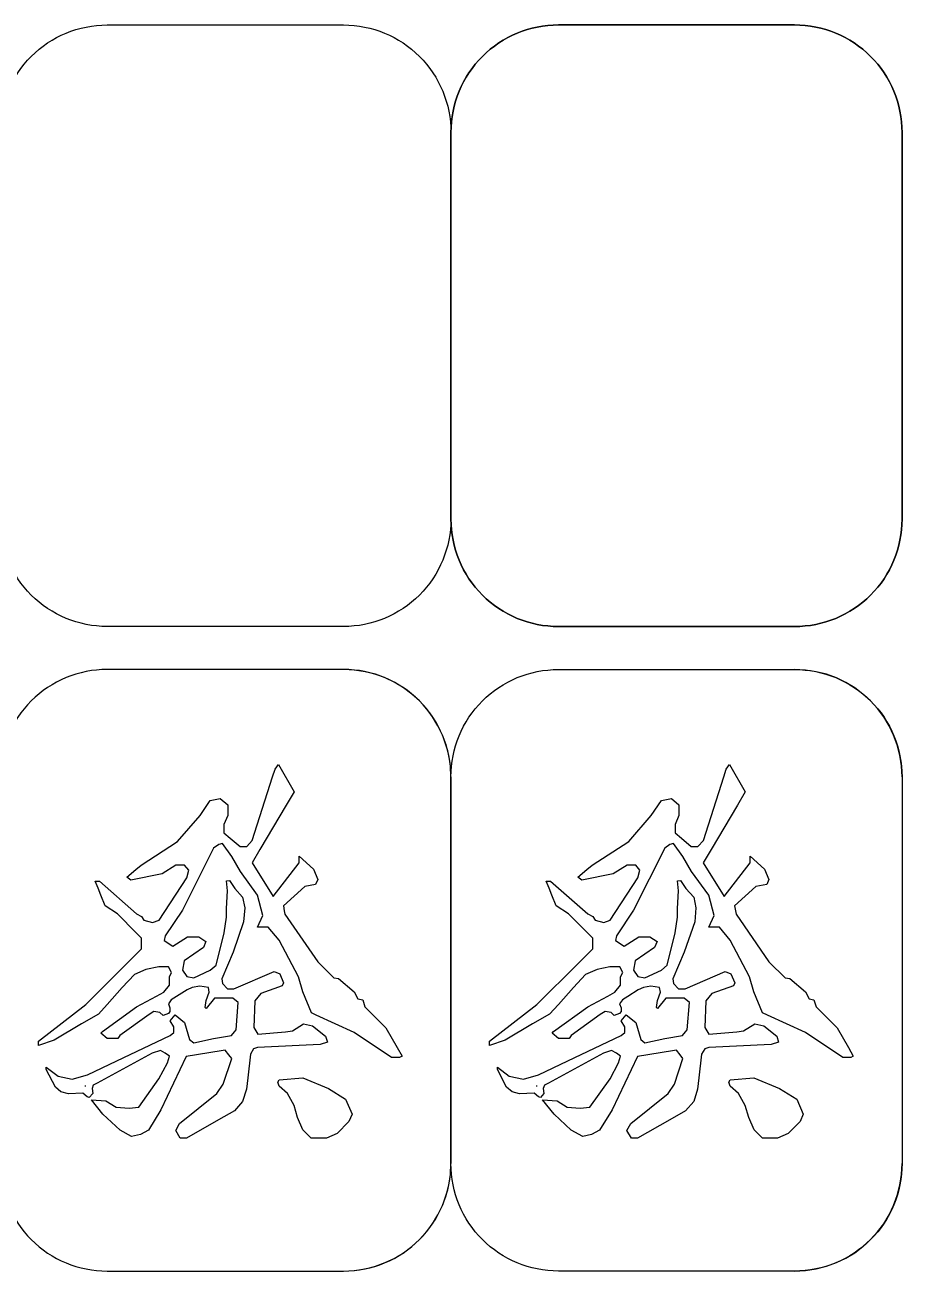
# Model space of a CAD drawing. Header units: millimetres. Extents: x -42 to 21, y 0 to 118.
# Drawn here: x -19.8 to 21, y 60 to 118 of the extents above; entities that cross this region are included whole.
import ezdxf

# ---------------------------------------------------------------- set-up
doc = ezdxf.new("R2010")
doc.units = ezdxf.units.MM
doc.layers.get('0').update_dxf_attribs({"linetype": 'CONTINUOUS'})

msp = doc.modelspace()

# ---------------------------------------------------------------- linework, layer by layer
for p, q in [((0, 95), (0, 113)), ((0, 95), (0, 113)), ((0, 95), (0, 113)), ((0, 95), (0, 113)), ((21, 95), (21, 113)), ((21, 95), (21, 113)), ((21, 95), (21, 113)), ((21, 95), (21, 113)), ((0, 83), (0, 65)), ((0, 83), (0, 65)), ((0, 83), (0, 65)), ((0, 83), (0, 65)), ((0, 83), (0, 65)), ((0, 83), (0, 65)), ((0, 83), (0, 65)), ((0, 83), (0, 65)), ((0, 83), (0, 65)), ((0, 83), (0, 65)), ((0, 83), (0, 65)), ((0, 83), (0, 65)), ((0, 83), (0, 65)), ((0, 83), (0, 65)), ((0, 83), (0, 65)), ((0, 83), (0, 65)), ((21, 83), (21, 65)), ((21, 83), (21, 65)), ((21, 83), (21, 65)), ((21, 83), (21, 65)), ((21, 83), (21, 65)), ((21, 83), (21, 65)), ((21, 83), (21, 65)), ((21, 83), (21, 65)), ((21, 83), (21, 65)), ((21, 83), (21, 65)), ((21, 83), (21, 65)), ((21, 83), (21, 65)), ((-17.007, 68.596), (-17.007, 68.642)), ((-17.007, 68.596), (-17.007, 68.642)), ((-17.007, 68.596), (-17.007, 68.642)), ((-17.007, 68.596), (-17.007, 68.642)), ((3.993, 68.596), (3.993, 68.642)), ((3.993, 68.596), (3.993, 68.642)), ((3.993, 68.596), (3.993, 68.642)), ((3.993, 68.596), (3.993, 68.642))]:
    msp.add_line(p, q)
for points in [[(-16, 118), (-5, 118, -0.414214), (0, 113), (0, 95, -0.414214), (-5, 90), (-16, 90, -0.414214), (-21, 95), (-21, 113, -0.414214)], [(-16, 118), (-5, 118, -0.414214), (0, 113), (0, 95, -0.414214), (-5, 90), (-16, 90, -0.414214), (-21, 95), (-21, 113, -0.414214)], [(-16, 118), (-5, 118, -0.414214), (0, 113), (0, 95, -0.414214), (-5, 90), (-16, 90, -0.414214), (-21, 95), (-21, 113, -0.414214)], [(-16, 118), (-5, 118, -0.414214), (0, 113), (0, 95, -0.414214), (-5, 90), (-16, 90, -0.414214), (-21, 95), (-21, 113, -0.414214)], [(21, 113), (21, 95, -0.414214), (16, 90), (5, 90, -0.414214), (0, 95), (0, 113, -0.414214), (5, 118), (16, 118, -0.414214)], [(21, 113), (21, 95, -0.414214), (16, 90), (5, 90, -0.414214), (0, 95), (0, 113, -0.414214), (5, 118), (16, 118, -0.414214)], [(16, 90), (5, 90, -0.414214), (0, 95), (0, 113, -0.414214), (5, 118), (16, 118, -0.414214), (21, 113), (21, 95, -0.414214)], [(21, 113, 0.414214), (16, 118), (5, 118, 0.414214), (0, 113), (0, 95, 0.414214), (5, 90), (16, 90, 0.414214), (21, 95)], [(-5, 60, 0.414214), (0, 65), (0, 83, 0.414214), (-5, 88), (-16, 88, 0.414214), (-21, 83), (-21, 65, 0.414214), (-16, 60)], [(-5, 60, 0.414214), (0, 65), (0, 83, 0.414214), (-5, 88), (-16, 88, 0.414214), (-21, 83), (-21, 65, 0.414214), (-16, 60)], [(-5, 60, 0.414214), (0, 65), (0, 83, 0.414214), (-5, 88), (-16, 88, 0.414214), (-21, 83), (-21, 65, 0.414214), (-16, 60)], [(-5, 60, 0.414214), (0, 65), (0, 83, 0.414214), (-5, 88), (-16, 88, 0.414214), (-21, 83), (-21, 65, 0.414214), (-16, 60)], [(16, 60), (5, 60, -0.414214), (0, 65), (0, 83, -0.414214), (5, 88), (16, 88, -0.414214), (21, 83), (21, 65, -0.414214)], [(16, 60), (5, 60, -0.414214), (0, 65), (0, 83, -0.414214), (5, 88), (16, 88, -0.414214), (21, 83), (21, 65, -0.414214)], [(16, 60), (5, 60, -0.414214), (0, 65), (0, 83, -0.414214), (5, 88), (16, 88, -0.414214), (21, 83), (21, 65, -0.414214)], [(16, 60), (5, 60, -0.414214), (0, 65), (0, 83, -0.414214), (5, 88), (16, 88, -0.414214), (21, 83), (21, 65, -0.414214)]]:
    msp.add_lwpolyline(points, format="xyb", close=True)
for points in [[(-10.273, 80.149), (-9.816, 79.755), (-9.5, 79.755), (-9.249, 80.046), (-8.3, 83), (-8.182, 83.366), (-8.034, 83.575), (-7.301, 82.301), (-7.667, 81.684), (-8.893, 79.619), (-9.258, 79.005), (-8.28, 77.437), (-7.069, 79.005), (-7.069, 79.312), (-6.4, 78.7), (-6.196, 78.221), (-6.298, 77.995), (-6.8, 77.9), (-7.8, 77), (-7.755, 76.764), (-7.727, 76.613), (-6.2, 74.4), (-5.431, 73.631), (-5.438, 73.645), (-5.231, 73.61), (-4.5, 73), (-4.33, 72.664), (-4.108, 72.626), (-4, 72.3), (-3.6, 71.9), (-3.024, 71.324), (-2.5, 70.4), (-2.276, 70.005), (-2.388, 69.941), (-2.762, 69.941), (-4.5, 71.1), (-6.271, 71.918), (-6.271, 71.914), (-6.492, 72.02), (-6.9, 73), (-7.1, 73.7), (-8, 75.4), (-8.5, 76), (-9, 76), (-8.75, 76.542), (-9, 77.5), (-9.8, 78.6), (-10.2, 79.3), (-10.638, 79.903), (-10.805, 79.859), (-11.051, 79.68), (-12.5, 76.8), (-13.3, 75.6), (-13.342, 75.383), (-12.942, 75.117), (-12.255, 75.557), (-11.737, 75.557), (-11.407, 75.337), (-11.525, 75.066), (-12.418, 74.444), (-12.5, 74), (-12.294, 73.704), (-11.971, 73.655), (-11.2, 74), (-10.929, 74.235), (-10.557, 75.74), (-10.454, 76.47), (-10.454, 76.871), (-10.4, 77.7), (-10.454, 78.158), (-10.307, 78.175), (-10.059, 77.809), (-9.7, 77.4), (-9.6, 76.9), (-9.65, 76.262), (-10.139, 74.837), (-10.665, 73.595), (-10.639, 73.379), (-10.402, 73.141), (-10.1, 73.141), (-8.229, 73.941), (-7.966, 73.833), (-7.79, 73.42), (-7.848, 73.276), (-8.855, 72.927), (-9.129, 72.578), (-9.181, 71.342), (-8.992, 71.031), (-7.696, 71.135), (-7.378, 71.187), (-6.86, 71.5), (-6.437, 71.419), (-5.832, 70.934), (-5.745, 70.657), (-6.092, 70.549), (-9, 70.4), (-9.185, 70.342), (-9.336, 70.09), (-9.461, 69), (-9.522, 68.47), (-9.7, 67.9), (-10.077, 67.461), (-10.817, 67.038), (-12.31, 66.187), (-12.6, 66.187), (-12.805, 66.547), (-12.633, 66.866), (-10.89, 68.27), (-10.6, 68.7), (-10.2, 69.9), (-10.336, 70.069), (-10.505, 70.278), (-10.691, 70.246), (-12.319, 69.984), (-13.5, 67.5), (-14.079, 66.557), (-14.451, 66.354), (-14.868, 66.257), (-15.404, 66.557), (-16.2, 67.3), (-16.73, 67.967), (-16.06, 67.918), (-15.584, 67.634), (-14.984, 67.589), (-14.53, 67.634), (-13.595, 68.947), (-13.2, 69.7), (-13.1, 70), (-13.298, 70.141), (-13.526, 70.261), (-13.901, 70.141), (-16.465, 68.745), (-16.646, 68.646), (-16.7, 68.5), (-16.673, 68.27), (-16.833, 68.084), (-16.925, 68.108), (-17.132, 68.285), (-17.802, 68.244), (-18.157, 68.335), (-18.412, 68.554), (-18.834, 69.379), (-18.84, 69.487), (-18.284, 69.072), (-17.628, 68.927), (-16.921, 69.135), (-15.553, 69.786), (-13.07, 70.966), (-12.9, 71.1), (-12.9, 71.369), (-13.07, 71.647), (-12.84, 71.93), (-12.398, 71.571), (-12.162, 70.78), (-11.969, 70.623), (-11.048, 70.829), (-10.217, 70.962), (-10.074, 71.137), (-9.997, 71.232), (-9.9, 72.5), (-10.145, 72.7), (-11, 72.7), (-11.386, 72.225), (-11.437, 72.266), (-11.386, 72.586), (-11.247, 72.979), (-11.29, 73.191), (-11.691, 73.255), (-12.042, 73.191), (-12.28, 73.085), (-12.77, 72.783), (-13.015, 72.632), (-13.146, 72.44), (-13.08, 72.255), (-13.08, 72.087), (-13.153, 71.981), (-13.4, 71.9), (-13.543, 72.034), (-13.827, 72.079), (-14.052, 71.94), (-15.409, 70.967), (-15.504, 70.828), (-16, 70.828), (-16.294, 71.068), (-16.225, 71.152), (-14.629, 72.296), (-13.7, 72.8), (-13.365, 72.982), (-13.1, 73.3), (-13.1, 73.7), (-13, 73.9), (-13.145, 74.167), (-13.6, 74.167), (-14.197, 74.033), (-14.737, 73.8), (-15.3, 73.2), (-16, 72.4), (-16.41, 71.963), (-17.2, 71.5), (-18.472, 70.755), (-19.2, 70.5), (-19.2, 70.7), (-17, 72.4), (-15.1, 74.3), (-14.4, 75), (-14.4, 75.3), (-14.4, 75.5), (-14.648, 75.748), (-15.526, 76.626), (-16.1, 77), (-16.3, 77.5), (-16.427, 77.817), (-16.561, 78.153), (-16.363, 78.153), (-14.63, 76.626), (-14.4, 76.5), (-14.29, 76.328), (-13.886, 76.217), (-13.588, 76.328), (-12.3, 78.3), (-12.201, 78.663), (-12.4, 78.9), (-12.8, 78.9), (-13.449, 78.482), (-14.9, 78.2), (-15.088, 78.341), (-14.672, 78.691), (-14.424, 78.9), (-12.726, 79.994), (-11.679, 81.211), (-11.2, 81.9), (-10.738, 82.002), (-10.392, 81.704), (-10.392, 81.211), (-10.565, 80.792), (-10.565, 80.4)], [(-10.638, 79.903), (-10.805, 79.859), (-11.051, 79.68), (-12.5, 76.8), (-13.3, 75.6), (-13.342, 75.383), (-12.942, 75.117), (-12.255, 75.557), (-11.737, 75.557), (-11.407, 75.337), (-11.525, 75.066), (-12.418, 74.444), (-12.5, 74), (-12.294, 73.704), (-11.971, 73.655), (-11.2, 74), (-10.929, 74.235), (-10.557, 75.74), (-10.454, 76.47), (-10.454, 76.871), (-10.4, 77.7), (-10.454, 78.158), (-10.307, 78.175), (-10.059, 77.809), (-9.7, 77.4), (-9.6, 76.9), (-9.65, 76.262), (-10.139, 74.837), (-10.665, 73.595), (-10.639, 73.379), (-10.402, 73.141), (-10.1, 73.141), (-8.229, 73.941), (-7.966, 73.833), (-7.79, 73.42), (-7.848, 73.276), (-8.855, 72.927), (-9.129, 72.578), (-9.181, 71.342), (-8.992, 71.031), (-7.696, 71.135), (-7.378, 71.187), (-6.86, 71.5), (-6.437, 71.419), (-5.832, 70.934), (-5.745, 70.657), (-6.092, 70.549), (-9, 70.4), (-9.185, 70.342), (-9.336, 70.09), (-9.461, 69), (-9.522, 68.47), (-9.7, 67.9), (-10.077, 67.461), (-10.817, 67.038), (-12.31, 66.187), (-12.6, 66.187), (-12.805, 66.547), (-12.633, 66.866), (-10.89, 68.27), (-10.6, 68.7), (-10.2, 69.9), (-10.336, 70.069), (-10.505, 70.278), (-10.691, 70.246), (-12.319, 69.984), (-13.5, 67.5), (-14.079, 66.557), (-14.451, 66.354), (-14.868, 66.257), (-15.404, 66.557), (-16.2, 67.3), (-16.73, 67.967), (-16.06, 67.918), (-15.584, 67.634), (-14.984, 67.589), (-14.53, 67.634), (-13.595, 68.947), (-13.2, 69.7), (-13.1, 70), (-13.298, 70.141), (-13.526, 70.261), (-13.901, 70.141), (-16.465, 68.745), (-16.646, 68.646), (-16.7, 68.5), (-16.673, 68.27), (-16.833, 68.084), (-16.925, 68.108), (-17.132, 68.285), (-17.802, 68.244), (-18.157, 68.335), (-18.412, 68.554), (-18.834, 69.379), (-18.84, 69.487), (-18.284, 69.072), (-17.628, 68.927), (-16.921, 69.135), (-15.553, 69.786), (-13.07, 70.966), (-12.9, 71.1), (-12.9, 71.369), (-13.07, 71.647), (-12.84, 71.93), (-12.398, 71.571), (-12.162, 70.78), (-11.969, 70.623), (-11.048, 70.829), (-10.217, 70.962), (-10.074, 71.137), (-9.997, 71.232), (-9.9, 72.5), (-10.145, 72.7), (-11, 72.7), (-11.386, 72.225), (-11.437, 72.266), (-11.386, 72.586), (-11.247, 72.979), (-11.29, 73.191), (-11.691, 73.255), (-12.042, 73.191), (-12.28, 73.085), (-12.77, 72.783), (-13.015, 72.632), (-13.146, 72.44), (-13.08, 72.255), (-13.08, 72.087), (-13.153, 71.981), (-13.4, 71.9), (-13.543, 72.034), (-13.827, 72.079), (-14.052, 71.94), (-15.409, 70.967), (-15.504, 70.828), (-16, 70.828), (-16.294, 71.068), (-16.225, 71.152), (-14.629, 72.296), (-13.7, 72.8), (-13.365, 72.982), (-13.1, 73.3), (-13.1, 73.7), (-13, 73.9), (-13.145, 74.167), (-13.6, 74.167), (-14.197, 74.033), (-14.737, 73.8), (-15.3, 73.2), (-16, 72.4), (-16.41, 71.963), (-17.2, 71.5), (-18.472, 70.755), (-19.2, 70.5), (-19.2, 70.7), (-17, 72.4), (-15.1, 74.3), (-14.4, 75), (-14.4, 75.3), (-14.4, 75.5), (-14.648, 75.748), (-15.526, 76.626), (-16.1, 77), (-16.3, 77.5), (-16.427, 77.817), (-16.561, 78.153), (-16.363, 78.153), (-14.63, 76.626), (-14.4, 76.5), (-14.29, 76.328), (-13.886, 76.217), (-13.588, 76.328), (-12.3, 78.3), (-12.201, 78.663), (-12.4, 78.9), (-12.8, 78.9), (-13.449, 78.482), (-14.9, 78.2), (-15.088, 78.341), (-14.672, 78.691), (-14.424, 78.9), (-12.726, 79.994), (-11.679, 81.211), (-11.2, 81.9), (-10.738, 82.002), (-10.392, 81.704), (-10.392, 81.211), (-10.565, 80.792), (-10.565, 80.4), (-10.273, 80.149), (-9.816, 79.755), (-9.5, 79.755), (-9.249, 80.046), (-8.3, 83), (-8.182, 83.366), (-8.034, 83.575), (-7.301, 82.301), (-7.667, 81.684), (-8.893, 79.619), (-9.258, 79.005), (-8.28, 77.437), (-7.069, 79.005), (-7.069, 79.312), (-6.4, 78.7), (-6.196, 78.221), (-6.298, 77.995), (-6.8, 77.9), (-7.8, 77), (-7.755, 76.764), (-7.727, 76.613), (-6.2, 74.4), (-5.431, 73.631), (-5.438, 73.645), (-5.231, 73.61), (-4.5, 73), (-4.33, 72.664), (-4.108, 72.626), (-4, 72.3), (-3.6, 71.9), (-3.024, 71.324), (-2.5, 70.4), (-2.276, 70.005), (-2.388, 69.941), (-2.762, 69.941), (-4.5, 71.1), (-6.271, 71.918), (-6.271, 71.914), (-6.492, 72.02), (-6.9, 73), (-7.1, 73.7), (-8, 75.4), (-8.5, 76), (-9, 76), (-8.75, 76.542), (-9, 77.5), (-9.8, 78.6), (-10.2, 79.3)], [(-10.638, 79.903), (-10.805, 79.859), (-11.051, 79.68), (-12.5, 76.8), (-13.3, 75.6), (-13.342, 75.383), (-12.942, 75.117), (-12.255, 75.557), (-11.737, 75.557), (-11.407, 75.337), (-11.525, 75.066), (-12.418, 74.444), (-12.5, 74), (-12.294, 73.704), (-11.971, 73.655), (-11.2, 74), (-10.929, 74.235), (-10.557, 75.74), (-10.454, 76.47), (-10.454, 76.871), (-10.4, 77.7), (-10.454, 78.158), (-10.307, 78.175), (-10.059, 77.809), (-9.7, 77.4), (-9.6, 76.9), (-9.65, 76.262), (-10.139, 74.837), (-10.665, 73.595), (-10.639, 73.379), (-10.402, 73.141), (-10.1, 73.141), (-8.229, 73.941), (-7.966, 73.833), (-7.79, 73.42), (-7.848, 73.276), (-8.855, 72.927), (-9.129, 72.578), (-9.181, 71.342), (-8.992, 71.031), (-7.696, 71.135), (-7.378, 71.187), (-6.86, 71.5), (-6.437, 71.419), (-5.832, 70.934), (-5.745, 70.657), (-6.092, 70.549), (-9, 70.4), (-9.185, 70.342), (-9.336, 70.09), (-9.461, 69), (-9.522, 68.47), (-9.7, 67.9), (-10.077, 67.461), (-10.817, 67.038), (-12.31, 66.187), (-12.6, 66.187), (-12.805, 66.547), (-12.633, 66.866), (-10.89, 68.27), (-10.6, 68.7), (-10.2, 69.9), (-10.336, 70.069), (-10.505, 70.278), (-10.691, 70.246), (-12.319, 69.984), (-13.5, 67.5), (-14.079, 66.557), (-14.451, 66.354), (-14.868, 66.257), (-15.404, 66.557), (-16.2, 67.3), (-16.73, 67.967), (-16.06, 67.918), (-15.584, 67.634), (-14.984, 67.589), (-14.53, 67.634), (-13.595, 68.947), (-13.2, 69.7), (-13.1, 70), (-13.298, 70.141), (-13.526, 70.261), (-13.901, 70.141), (-16.465, 68.745), (-16.646, 68.646), (-16.7, 68.5), (-16.673, 68.27), (-16.833, 68.084), (-16.925, 68.108), (-17.132, 68.285), (-17.802, 68.244), (-18.157, 68.335), (-18.412, 68.554), (-18.834, 69.379), (-18.84, 69.487), (-18.284, 69.072), (-17.628, 68.927), (-16.921, 69.135), (-15.553, 69.786), (-13.07, 70.966), (-12.9, 71.1), (-12.9, 71.369), (-13.07, 71.647), (-12.84, 71.93), (-12.398, 71.571), (-12.162, 70.78), (-11.969, 70.623), (-11.048, 70.829), (-10.217, 70.962), (-10.074, 71.137), (-9.997, 71.232), (-9.9, 72.5), (-10.145, 72.7), (-11, 72.7), (-11.386, 72.225), (-11.437, 72.266), (-11.386, 72.586), (-11.247, 72.979), (-11.29, 73.191), (-11.691, 73.255), (-12.042, 73.191), (-12.28, 73.085), (-12.77, 72.783), (-13.015, 72.632), (-13.146, 72.44), (-13.08, 72.255), (-13.08, 72.087), (-13.153, 71.981), (-13.4, 71.9), (-13.543, 72.034), (-13.827, 72.079), (-14.052, 71.94), (-15.409, 70.967), (-15.504, 70.828), (-16, 70.828), (-16.294, 71.068), (-16.225, 71.152), (-14.629, 72.296), (-13.7, 72.8), (-13.365, 72.982), (-13.1, 73.3), (-13.1, 73.7), (-13, 73.9), (-13.145, 74.167), (-13.6, 74.167), (-14.197, 74.033), (-14.737, 73.8), (-15.3, 73.2), (-16, 72.4), (-16.41, 71.963), (-17.2, 71.5), (-18.472, 70.755), (-19.2, 70.5), (-19.2, 70.7), (-17, 72.4), (-15.1, 74.3), (-14.4, 75), (-14.4, 75.3), (-14.4, 75.5), (-14.648, 75.748), (-15.526, 76.626), (-16.1, 77), (-16.3, 77.5), (-16.427, 77.817), (-16.561, 78.153), (-16.363, 78.153), (-14.63, 76.626), (-14.4, 76.5), (-14.29, 76.328), (-13.886, 76.217), (-13.588, 76.328), (-12.3, 78.3), (-12.201, 78.663), (-12.4, 78.9), (-12.8, 78.9), (-13.449, 78.482), (-14.9, 78.2), (-15.088, 78.341), (-14.672, 78.691), (-14.424, 78.9), (-12.726, 79.994), (-11.679, 81.211), (-11.2, 81.9), (-10.738, 82.002), (-10.392, 81.704), (-10.392, 81.211), (-10.565, 80.792), (-10.565, 80.4), (-10.273, 80.149), (-9.816, 79.755), (-9.5, 79.755), (-9.249, 80.046), (-8.3, 83), (-8.182, 83.366), (-8.034, 83.575), (-7.301, 82.301), (-7.667, 81.684), (-8.893, 79.619), (-9.258, 79.005), (-8.28, 77.437), (-7.069, 79.005), (-7.069, 79.312), (-6.4, 78.7), (-6.196, 78.221), (-6.298, 77.995), (-6.8, 77.9), (-7.8, 77), (-7.755, 76.764), (-7.727, 76.613), (-6.2, 74.4), (-5.431, 73.631), (-5.438, 73.645), (-5.231, 73.61), (-4.5, 73), (-4.33, 72.664), (-4.108, 72.626), (-4, 72.3), (-3.6, 71.9), (-3.024, 71.324), (-2.5, 70.4), (-2.276, 70.005), (-2.388, 69.941), (-2.762, 69.941), (-4.5, 71.1), (-6.271, 71.918), (-6.271, 71.914), (-6.492, 72.02), (-6.9, 73), (-7.1, 73.7), (-8, 75.4), (-8.5, 76), (-9, 76), (-8.75, 76.542), (-9, 77.5), (-9.8, 78.6), (-10.2, 79.3)], [(-10.2, 79.3), (-10.638, 79.903), (-10.805, 79.859), (-11.051, 79.68), (-12.5, 76.8), (-13.3, 75.6), (-13.342, 75.383), (-12.942, 75.117), (-12.255, 75.557), (-11.737, 75.557), (-11.407, 75.337), (-11.525, 75.066), (-12.418, 74.444), (-12.5, 74), (-12.294, 73.704), (-11.971, 73.655), (-11.2, 74), (-10.929, 74.235), (-10.557, 75.74), (-10.454, 76.47), (-10.454, 76.871), (-10.4, 77.7), (-10.454, 78.158), (-10.307, 78.175), (-10.059, 77.809), (-9.7, 77.4), (-9.6, 76.9), (-9.65, 76.262), (-10.139, 74.837), (-10.665, 73.595), (-10.639, 73.379), (-10.402, 73.141), (-10.1, 73.141), (-8.229, 73.941), (-7.966, 73.833), (-7.79, 73.42), (-7.848, 73.276), (-8.855, 72.927), (-9.129, 72.578), (-9.181, 71.342), (-8.992, 71.031), (-7.696, 71.135), (-7.378, 71.187), (-6.86, 71.5), (-6.437, 71.419), (-5.832, 70.934), (-5.745, 70.657), (-6.092, 70.549), (-9, 70.4), (-9.185, 70.342), (-9.336, 70.09), (-9.461, 69), (-9.522, 68.47), (-9.7, 67.9), (-10.077, 67.461), (-10.817, 67.038), (-12.31, 66.187), (-12.6, 66.187), (-12.805, 66.547), (-12.633, 66.866), (-10.89, 68.27), (-10.6, 68.7), (-10.2, 69.9), (-10.336, 70.069), (-10.505, 70.278), (-10.691, 70.246), (-12.319, 69.984), (-13.5, 67.5), (-14.079, 66.557), (-14.451, 66.354), (-14.868, 66.257), (-15.404, 66.557), (-16.2, 67.3), (-16.73, 67.967), (-16.06, 67.918), (-15.584, 67.634), (-14.984, 67.589), (-14.53, 67.634), (-13.595, 68.947), (-13.2, 69.7), (-13.1, 70), (-13.298, 70.141), (-13.526, 70.261), (-13.901, 70.141), (-16.465, 68.745), (-16.646, 68.646), (-16.7, 68.5), (-16.673, 68.27), (-16.833, 68.084), (-16.925, 68.108), (-17.132, 68.285), (-17.802, 68.244), (-18.157, 68.335), (-18.412, 68.554), (-18.834, 69.379), (-18.84, 69.487), (-18.284, 69.072), (-17.628, 68.927), (-16.921, 69.135), (-15.553, 69.786), (-13.07, 70.966), (-12.9, 71.1), (-12.9, 71.369), (-13.07, 71.647), (-12.84, 71.93), (-12.398, 71.571), (-12.162, 70.78), (-11.969, 70.623), (-11.048, 70.829), (-10.217, 70.962), (-10.074, 71.137), (-9.997, 71.232), (-9.9, 72.5), (-10.145, 72.7), (-11, 72.7), (-11.386, 72.225), (-11.437, 72.266), (-11.386, 72.586), (-11.247, 72.979), (-11.29, 73.191), (-11.691, 73.255), (-12.042, 73.191), (-12.28, 73.085), (-12.77, 72.783), (-13.015, 72.632), (-13.146, 72.44), (-13.08, 72.255), (-13.08, 72.087), (-13.153, 71.981), (-13.4, 71.9), (-13.543, 72.034), (-13.827, 72.079), (-14.052, 71.94), (-15.409, 70.967), (-15.504, 70.828), (-16, 70.828), (-16.294, 71.068), (-16.225, 71.152), (-14.629, 72.296), (-13.7, 72.8), (-13.365, 72.982), (-13.1, 73.3), (-13.1, 73.7), (-13, 73.9), (-13.145, 74.167), (-13.6, 74.167), (-14.197, 74.033), (-14.737, 73.8), (-15.3, 73.2), (-16, 72.4), (-16.41, 71.963), (-17.2, 71.5), (-18.472, 70.755), (-19.2, 70.5), (-19.2, 70.7), (-17, 72.4), (-15.1, 74.3), (-14.4, 75), (-14.4, 75.3), (-14.4, 75.5), (-14.648, 75.748), (-15.526, 76.626), (-16.1, 77), (-16.3, 77.5), (-16.427, 77.817), (-16.561, 78.153), (-16.363, 78.153), (-14.63, 76.626), (-14.4, 76.5), (-14.29, 76.328), (-13.886, 76.217), (-13.588, 76.328), (-12.3, 78.3), (-12.201, 78.663), (-12.4, 78.9), (-12.8, 78.9), (-13.449, 78.482), (-14.9, 78.2), (-15.088, 78.341), (-14.672, 78.691), (-14.424, 78.9), (-12.726, 79.994), (-11.679, 81.211), (-11.2, 81.9), (-10.738, 82.002), (-10.392, 81.704), (-10.392, 81.211), (-10.565, 80.792), (-10.565, 80.4), (-10.273, 80.149), (-9.816, 79.755), (-9.5, 79.755), (-9.249, 80.046), (-8.3, 83), (-8.182, 83.366), (-8.034, 83.575), (-7.301, 82.301), (-7.667, 81.684), (-8.893, 79.619), (-9.258, 79.005), (-8.28, 77.437), (-7.069, 79.005), (-7.069, 79.312), (-6.4, 78.7), (-6.196, 78.221), (-6.298, 77.995), (-6.8, 77.9), (-7.8, 77), (-7.755, 76.764), (-7.727, 76.613), (-6.2, 74.4), (-5.431, 73.631), (-5.438, 73.645), (-5.231, 73.61), (-4.5, 73), (-4.33, 72.664), (-4.108, 72.626), (-4, 72.3), (-3.6, 71.9), (-3.024, 71.324), (-2.5, 70.4), (-2.276, 70.005), (-2.388, 69.941), (-2.762, 69.941), (-4.5, 71.1), (-6.271, 71.918), (-6.271, 71.914), (-6.492, 72.02), (-6.9, 73), (-7.1, 73.7), (-8, 75.4), (-8.5, 76), (-9, 76), (-8.75, 76.542), (-9, 77.5), (-9.8, 78.6)], [(13.333, 81.684), (12.107, 79.619), (11.742, 79.005), (12.72, 77.437), (13.931, 79.005), (13.931, 79.312), (14.6, 78.7), (14.804, 78.221), (14.702, 77.995), (14.2, 77.9), (13.2, 77), (13.245, 76.764), (13.273, 76.613), (14.8, 74.4), (15.569, 73.631), (15.562, 73.645), (15.769, 73.61), (16.5, 73), (16.67, 72.664), (16.892, 72.626), (17, 72.3), (17.4, 71.9), (17.976, 71.324), (18.5, 70.4), (18.724, 70.005), (18.612, 69.941), (18.238, 69.941), (16.5, 71.1), (14.729, 71.918), (14.729, 71.914), (14.508, 72.02), (14.1, 73), (13.9, 73.7), (13, 75.4), (12.5, 76), (12, 76), (12.25, 76.542), (12, 77.5), (11.2, 78.6), (10.8, 79.3), (10.362, 79.903), (10.195, 79.859), (9.949, 79.68), (8.5, 76.8), (7.7, 75.6), (7.658, 75.383), (8.058, 75.117), (8.745, 75.557), (9.263, 75.557), (9.593, 75.337), (9.475, 75.066), (8.582, 74.444), (8.5, 74), (8.706, 73.704), (9.029, 73.655), (9.8, 74), (10.071, 74.235), (10.443, 75.74), (10.546, 76.47), (10.546, 76.871), (10.6, 77.7), (10.546, 78.158), (10.693, 78.175), (10.941, 77.809), (11.3, 77.4), (11.4, 76.9), (11.35, 76.262), (10.861, 74.837), (10.335, 73.595), (10.361, 73.379), (10.598, 73.141), (10.9, 73.141), (12.771, 73.941), (13.034, 73.833), (13.21, 73.42), (13.152, 73.276), (12.145, 72.927), (11.871, 72.578), (11.819, 71.342), (12.008, 71.031), (13.304, 71.135), (13.622, 71.187), (14.14, 71.5), (14.563, 71.419), (15.168, 70.934), (15.255, 70.657), (14.908, 70.549), (12, 70.4), (11.815, 70.342), (11.664, 70.09), (11.539, 69), (11.478, 68.47), (11.3, 67.9), (10.923, 67.461), (10.183, 67.038), (8.69, 66.187), (8.4, 66.187), (8.195, 66.547), (8.367, 66.866), (10.11, 68.27), (10.4, 68.7), (10.8, 69.9), (10.664, 70.069), (10.495, 70.278), (10.309, 70.246), (8.681, 69.984), (7.5, 67.5), (6.921, 66.557), (6.549, 66.354), (6.132, 66.257), (5.596, 66.557), (4.8, 67.3), (4.27, 67.967), (4.94, 67.918), (5.416, 67.634), (6.016, 67.589), (6.47, 67.634), (7.405, 68.947), (7.8, 69.7), (7.9, 70), (7.702, 70.141), (7.474, 70.261), (7.099, 70.141), (4.535, 68.745), (4.354, 68.646), (4.3, 68.5), (4.327, 68.27), (4.167, 68.084), (4.075, 68.108), (3.868, 68.285), (3.198, 68.244), (2.843, 68.335), (2.588, 68.554), (2.166, 69.379), (2.16, 69.487), (2.716, 69.072), (3.372, 68.927), (4.079, 69.135), (5.447, 69.786), (7.93, 70.966), (8.1, 71.1), (8.1, 71.369), (7.93, 71.647), (8.16, 71.93), (8.602, 71.571), (8.838, 70.78), (9.031, 70.623), (9.952, 70.829), (10.783, 70.962), (10.926, 71.137), (11.003, 71.232), (11.1, 72.5), (10.855, 72.7), (10, 72.7), (9.614, 72.225), (9.563, 72.266), (9.614, 72.586), (9.753, 72.979), (9.71, 73.191), (9.309, 73.255), (8.958, 73.191), (8.72, 73.085), (8.23, 72.783), (7.985, 72.632), (7.854, 72.44), (7.92, 72.255), (7.92, 72.087), (7.847, 71.981), (7.6, 71.9), (7.457, 72.034), (7.173, 72.079), (6.948, 71.94), (5.591, 70.967), (5.496, 70.828), (5, 70.828), (4.706, 71.068), (4.775, 71.152), (6.371, 72.296), (7.3, 72.8), (7.635, 72.982), (7.9, 73.3), (7.9, 73.7), (8, 73.9), (7.855, 74.167), (7.4, 74.167), (6.803, 74.033), (6.263, 73.8), (5.7, 73.2), (5, 72.4), (4.59, 71.963), (3.8, 71.5), (2.528, 70.755), (1.8, 70.5), (1.8, 70.7), (4, 72.4), (5.9, 74.3), (6.6, 75), (6.6, 75.3), (6.6, 75.5), (6.352, 75.748), (5.474, 76.626), (4.9, 77), (4.7, 77.5), (4.573, 77.817), (4.439, 78.153), (4.637, 78.153), (6.37, 76.626), (6.6, 76.5), (6.71, 76.328), (7.114, 76.217), (7.412, 76.328), (8.7, 78.3), (8.799, 78.663), (8.6, 78.9), (8.2, 78.9), (7.551, 78.482), (6.1, 78.2), (5.912, 78.341), (6.328, 78.691), (6.576, 78.9), (8.274, 79.994), (9.321, 81.211), (9.8, 81.9), (10.262, 82.002), (10.608, 81.704), (10.608, 81.211), (10.435, 80.792), (10.435, 80.4), (10.727, 80.149), (11.184, 79.755), (11.5, 79.755), (11.751, 80.046), (12.7, 83), (12.818, 83.366), (12.966, 83.575), (13.699, 82.301)], [(18.5, 70.4), (18.724, 70.005), (18.612, 69.941), (18.238, 69.941), (16.5, 71.1), (14.729, 71.918), (14.729, 71.914), (14.508, 72.02), (14.1, 73), (13.9, 73.7), (13, 75.4), (12.5, 76), (12, 76), (12.25, 76.542), (12, 77.5), (11.2, 78.6), (10.8, 79.3), (10.362, 79.903), (10.195, 79.859), (9.949, 79.68), (8.5, 76.8), (7.7, 75.6), (7.658, 75.383), (8.058, 75.117), (8.745, 75.557), (9.263, 75.557), (9.593, 75.337), (9.475, 75.066), (8.582, 74.444), (8.5, 74), (8.706, 73.704), (9.029, 73.655), (9.8, 74), (10.071, 74.235), (10.443, 75.74), (10.546, 76.47), (10.546, 76.871), (10.6, 77.7), (10.546, 78.158), (10.693, 78.175), (10.941, 77.809), (11.3, 77.4), (11.4, 76.9), (11.35, 76.262), (10.861, 74.837), (10.335, 73.595), (10.361, 73.379), (10.598, 73.141), (10.9, 73.141), (12.771, 73.941), (13.034, 73.833), (13.21, 73.42), (13.152, 73.276), (12.145, 72.927), (11.871, 72.578), (11.819, 71.342), (12.008, 71.031), (13.304, 71.135), (13.622, 71.187), (14.14, 71.5), (14.563, 71.419), (15.168, 70.934), (15.255, 70.657), (14.908, 70.549), (12, 70.4), (11.815, 70.342), (11.664, 70.09), (11.539, 69), (11.478, 68.47), (11.3, 67.9), (10.923, 67.461), (10.183, 67.038), (8.69, 66.187), (8.4, 66.187), (8.195, 66.547), (8.367, 66.866), (10.11, 68.27), (10.4, 68.7), (10.8, 69.9), (10.664, 70.069), (10.495, 70.278), (10.309, 70.246), (8.681, 69.984), (7.5, 67.5), (6.921, 66.557), (6.549, 66.354), (6.132, 66.257), (5.596, 66.557), (4.8, 67.3), (4.27, 67.967), (4.94, 67.918), (5.416, 67.634), (6.016, 67.589), (6.47, 67.634), (7.405, 68.947), (7.8, 69.7), (7.9, 70), (7.702, 70.141), (7.474, 70.261), (7.099, 70.141), (4.535, 68.745), (4.354, 68.646), (4.3, 68.5), (4.327, 68.27), (4.167, 68.084), (4.075, 68.108), (3.868, 68.285), (3.198, 68.244), (2.843, 68.335), (2.588, 68.554), (2.166, 69.379), (2.16, 69.487), (2.716, 69.072), (3.372, 68.927), (4.079, 69.135), (5.447, 69.786), (7.93, 70.966), (8.1, 71.1), (8.1, 71.369), (7.93, 71.647), (8.16, 71.93), (8.602, 71.571), (8.838, 70.78), (9.031, 70.623), (9.952, 70.829), (10.783, 70.962), (10.926, 71.137), (11.003, 71.232), (11.1, 72.5), (10.855, 72.7), (10, 72.7), (9.614, 72.225), (9.563, 72.266), (9.614, 72.586), (9.753, 72.979), (9.71, 73.191), (9.309, 73.255), (8.958, 73.191), (8.72, 73.085), (8.23, 72.783), (7.985, 72.632), (7.854, 72.44), (7.92, 72.255), (7.92, 72.087), (7.847, 71.981), (7.6, 71.9), (7.457, 72.034), (7.173, 72.079), (6.948, 71.94), (5.591, 70.967), (5.496, 70.828), (5, 70.828), (4.706, 71.068), (4.775, 71.152), (6.371, 72.296), (7.3, 72.8), (7.635, 72.982), (7.9, 73.3), (7.9, 73.7), (8, 73.9), (7.855, 74.167), (7.4, 74.167), (6.803, 74.033), (6.263, 73.8), (5.7, 73.2), (5, 72.4), (4.59, 71.963), (3.8, 71.5), (2.528, 70.755), (1.8, 70.5), (1.8, 70.7), (4, 72.4), (5.9, 74.3), (6.6, 75), (6.6, 75.3), (6.6, 75.5), (6.352, 75.748), (5.474, 76.626), (4.9, 77), (4.7, 77.5), (4.573, 77.817), (4.439, 78.153), (4.637, 78.153), (6.37, 76.626), (6.6, 76.5), (6.71, 76.328), (7.114, 76.217), (7.412, 76.328), (8.7, 78.3), (8.799, 78.663), (8.6, 78.9), (8.2, 78.9), (7.551, 78.482), (6.1, 78.2), (5.912, 78.341), (6.328, 78.691), (6.576, 78.9), (8.274, 79.994), (9.321, 81.211), (9.8, 81.9), (10.262, 82.002), (10.608, 81.704), (10.608, 81.211), (10.435, 80.792), (10.435, 80.4), (10.727, 80.149), (11.184, 79.755), (11.5, 79.755), (11.751, 80.046), (12.7, 83), (12.818, 83.366), (12.966, 83.575), (13.699, 82.301), (13.333, 81.684), (12.107, 79.619), (11.742, 79.005), (12.72, 77.437), (13.931, 79.005), (13.931, 79.312), (14.6, 78.7), (14.804, 78.221), (14.702, 77.995), (14.2, 77.9), (13.2, 77), (13.245, 76.764), (13.273, 76.613), (14.8, 74.4), (15.569, 73.631), (15.562, 73.645), (15.769, 73.61), (16.5, 73), (16.67, 72.664), (16.892, 72.626), (17, 72.3), (17.4, 71.9), (17.976, 71.324)], [(11.5, 79.755), (11.751, 80.046), (12.7, 83), (12.818, 83.366), (12.966, 83.575), (13.699, 82.301), (13.333, 81.684), (12.107, 79.619), (11.742, 79.005), (12.72, 77.437), (13.931, 79.005), (13.931, 79.312), (14.6, 78.7), (14.804, 78.221), (14.702, 77.995), (14.2, 77.9), (13.2, 77), (13.245, 76.764), (13.273, 76.613), (14.8, 74.4), (15.569, 73.631), (15.562, 73.645), (15.769, 73.61), (16.5, 73), (16.67, 72.664), (16.892, 72.626), (17, 72.3), (17.4, 71.9), (17.976, 71.324), (18.5, 70.4), (18.724, 70.005), (18.612, 69.941), (18.238, 69.941), (16.5, 71.1), (14.729, 71.918), (14.729, 71.914), (14.508, 72.02), (14.1, 73), (13.9, 73.7), (13, 75.4), (12.5, 76), (12, 76), (12.25, 76.542), (12, 77.5), (11.2, 78.6), (10.8, 79.3), (10.362, 79.903), (10.195, 79.859), (9.949, 79.68), (8.5, 76.8), (7.7, 75.6), (7.658, 75.383), (8.058, 75.117), (8.745, 75.557), (9.263, 75.557), (9.593, 75.337), (9.475, 75.066), (8.582, 74.444), (8.5, 74), (8.706, 73.704), (9.029, 73.655), (9.8, 74), (10.071, 74.235), (10.443, 75.74), (10.546, 76.47), (10.546, 76.871), (10.6, 77.7), (10.546, 78.158), (10.693, 78.175), (10.941, 77.809), (11.3, 77.4), (11.4, 76.9), (11.35, 76.262), (10.861, 74.837), (10.335, 73.595), (10.361, 73.379), (10.598, 73.141), (10.9, 73.141), (12.771, 73.941), (13.034, 73.833), (13.21, 73.42), (13.152, 73.276), (12.145, 72.927), (11.871, 72.578), (11.819, 71.342), (12.008, 71.031), (13.304, 71.135), (13.622, 71.187), (14.14, 71.5), (14.563, 71.419), (15.168, 70.934), (15.255, 70.657), (14.908, 70.549), (12, 70.4), (11.815, 70.342), (11.664, 70.09), (11.539, 69), (11.478, 68.47), (11.3, 67.9), (10.923, 67.461), (10.183, 67.038), (8.69, 66.187), (8.4, 66.187), (8.195, 66.547), (8.367, 66.866), (10.11, 68.27), (10.4, 68.7), (10.8, 69.9), (10.664, 70.069), (10.495, 70.278), (10.309, 70.246), (8.681, 69.984), (7.5, 67.5), (6.921, 66.557), (6.549, 66.354), (6.132, 66.257), (5.596, 66.557), (4.8, 67.3), (4.27, 67.967), (4.94, 67.918), (5.416, 67.634), (6.016, 67.589), (6.47, 67.634), (7.405, 68.947), (7.8, 69.7), (7.9, 70), (7.702, 70.141), (7.474, 70.261), (7.099, 70.141), (4.535, 68.745), (4.354, 68.646), (4.3, 68.5), (4.327, 68.27), (4.167, 68.084), (4.075, 68.108), (3.868, 68.285), (3.198, 68.244), (2.843, 68.335), (2.588, 68.554), (2.166, 69.379), (2.16, 69.487), (2.716, 69.072), (3.372, 68.927), (4.079, 69.135), (5.447, 69.786), (7.93, 70.966), (8.1, 71.1), (8.1, 71.369), (7.93, 71.647), (8.16, 71.93), (8.602, 71.571), (8.838, 70.78), (9.031, 70.623), (9.952, 70.829), (10.783, 70.962), (10.926, 71.137), (11.003, 71.232), (11.1, 72.5), (10.855, 72.7), (10, 72.7), (9.614, 72.225), (9.563, 72.266), (9.614, 72.586), (9.753, 72.979), (9.71, 73.191), (9.309, 73.255), (8.958, 73.191), (8.72, 73.085), (8.23, 72.783), (7.985, 72.632), (7.854, 72.44), (7.92, 72.255), (7.92, 72.087), (7.847, 71.981), (7.6, 71.9), (7.457, 72.034), (7.173, 72.079), (6.948, 71.94), (5.591, 70.967), (5.496, 70.828), (5, 70.828), (4.706, 71.068), (4.775, 71.152), (6.371, 72.296), (7.3, 72.8), (7.635, 72.982), (7.9, 73.3), (7.9, 73.7), (8, 73.9), (7.855, 74.167), (7.4, 74.167), (6.803, 74.033), (6.263, 73.8), (5.7, 73.2), (5, 72.4), (4.59, 71.963), (3.8, 71.5), (2.528, 70.755), (1.8, 70.5), (1.8, 70.7), (4, 72.4), (5.9, 74.3), (6.6, 75), (6.6, 75.3), (6.6, 75.5), (6.352, 75.748), (5.474, 76.626), (4.9, 77), (4.7, 77.5), (4.573, 77.817), (4.439, 78.153), (4.637, 78.153), (6.37, 76.626), (6.6, 76.5), (6.71, 76.328), (7.114, 76.217), (7.412, 76.328), (8.7, 78.3), (8.799, 78.663), (8.6, 78.9), (8.2, 78.9), (7.551, 78.482), (6.1, 78.2), (5.912, 78.341), (6.328, 78.691), (6.576, 78.9), (8.274, 79.994), (9.321, 81.211), (9.8, 81.9), (10.262, 82.002), (10.608, 81.704), (10.608, 81.211), (10.435, 80.792), (10.435, 80.4), (10.727, 80.149), (11.184, 79.755)], [(17.976, 71.324), (18.5, 70.4), (18.724, 70.005), (18.612, 69.941), (18.238, 69.941), (16.5, 71.1), (14.729, 71.918), (14.729, 71.914), (14.508, 72.02), (14.1, 73), (13.9, 73.7), (13, 75.4), (12.5, 76), (12, 76), (12.25, 76.542), (12, 77.5), (11.2, 78.6), (10.8, 79.3), (10.362, 79.903), (10.195, 79.859), (9.949, 79.68), (8.5, 76.8), (7.7, 75.6), (7.658, 75.383), (8.058, 75.117), (8.745, 75.557), (9.263, 75.557), (9.593, 75.337), (9.475, 75.066), (8.582, 74.444), (8.5, 74), (8.706, 73.704), (9.029, 73.655), (9.8, 74), (10.071, 74.235), (10.443, 75.74), (10.546, 76.47), (10.546, 76.871), (10.6, 77.7), (10.546, 78.158), (10.693, 78.175), (10.941, 77.809), (11.3, 77.4), (11.4, 76.9), (11.35, 76.262), (10.861, 74.837), (10.335, 73.595), (10.361, 73.379), (10.598, 73.141), (10.9, 73.141), (12.771, 73.941), (13.034, 73.833), (13.21, 73.42), (13.152, 73.276), (12.145, 72.927), (11.871, 72.578), (11.819, 71.342), (12.008, 71.031), (13.304, 71.135), (13.622, 71.187), (14.14, 71.5), (14.563, 71.419), (15.168, 70.934), (15.255, 70.657), (14.908, 70.549), (12, 70.4), (11.815, 70.342), (11.664, 70.09), (11.539, 69), (11.478, 68.47), (11.3, 67.9), (10.923, 67.461), (10.183, 67.038), (8.69, 66.187), (8.4, 66.187), (8.195, 66.547), (8.367, 66.866), (10.11, 68.27), (10.4, 68.7), (10.8, 69.9), (10.664, 70.069), (10.495, 70.278), (10.309, 70.246), (8.681, 69.984), (7.5, 67.5), (6.921, 66.557), (6.549, 66.354), (6.132, 66.257), (5.596, 66.557), (4.8, 67.3), (4.27, 67.967), (4.94, 67.918), (5.416, 67.634), (6.016, 67.589), (6.47, 67.634), (7.405, 68.947), (7.8, 69.7), (7.9, 70), (7.702, 70.141), (7.474, 70.261), (7.099, 70.141), (4.535, 68.745), (4.354, 68.646), (4.3, 68.5), (4.327, 68.27), (4.167, 68.084), (4.075, 68.108), (3.868, 68.285), (3.198, 68.244), (2.843, 68.335), (2.588, 68.554), (2.166, 69.379), (2.16, 69.487), (2.716, 69.072), (3.372, 68.927), (4.079, 69.135), (5.447, 69.786), (7.93, 70.966), (8.1, 71.1), (8.1, 71.369), (7.93, 71.647), (8.16, 71.93), (8.602, 71.571), (8.838, 70.78), (9.031, 70.623), (9.952, 70.829), (10.783, 70.962), (10.926, 71.137), (11.003, 71.232), (11.1, 72.5), (10.855, 72.7), (10, 72.7), (9.614, 72.225), (9.563, 72.266), (9.614, 72.586), (9.753, 72.979), (9.71, 73.191), (9.309, 73.255), (8.958, 73.191), (8.72, 73.085), (8.23, 72.783), (7.985, 72.632), (7.854, 72.44), (7.92, 72.255), (7.92, 72.087), (7.847, 71.981), (7.6, 71.9), (7.457, 72.034), (7.173, 72.079), (6.948, 71.94), (5.591, 70.967), (5.496, 70.828), (5, 70.828), (4.706, 71.068), (4.775, 71.152), (6.371, 72.296), (7.3, 72.8), (7.635, 72.982), (7.9, 73.3), (7.9, 73.7), (8, 73.9), (7.855, 74.167), (7.4, 74.167), (6.803, 74.033), (6.263, 73.8), (5.7, 73.2), (5, 72.4), (4.59, 71.963), (3.8, 71.5), (2.528, 70.755), (1.8, 70.5), (1.8, 70.7), (4, 72.4), (5.9, 74.3), (6.6, 75), (6.6, 75.3), (6.6, 75.5), (6.352, 75.748), (5.474, 76.626), (4.9, 77), (4.7, 77.5), (4.573, 77.817), (4.439, 78.153), (4.637, 78.153), (6.37, 76.626), (6.6, 76.5), (6.71, 76.328), (7.114, 76.217), (7.412, 76.328), (8.7, 78.3), (8.799, 78.663), (8.6, 78.9), (8.2, 78.9), (7.551, 78.482), (6.1, 78.2), (5.912, 78.341), (6.328, 78.691), (6.576, 78.9), (8.274, 79.994), (9.321, 81.211), (9.8, 81.9), (10.262, 82.002), (10.608, 81.704), (10.608, 81.211), (10.435, 80.792), (10.435, 80.4), (10.727, 80.149), (11.184, 79.755), (11.5, 79.755), (11.751, 80.046), (12.7, 83), (12.818, 83.366), (12.966, 83.575), (13.699, 82.301), (13.333, 81.684), (12.107, 79.619), (11.742, 79.005), (12.72, 77.437), (13.931, 79.005), (13.931, 79.312), (14.6, 78.7), (14.804, 78.221), (14.702, 77.995), (14.2, 77.9), (13.2, 77), (13.245, 76.764), (13.273, 76.613), (14.8, 74.4), (15.569, 73.631), (15.562, 73.645), (15.769, 73.61), (16.5, 73), (16.67, 72.664), (16.892, 72.626), (17, 72.3), (17.4, 71.9)], [(-4.6, 67.3), (-4.75, 66.959), (-5.3, 66.4), (-5.792, 66.189), (-6.5, 66.189), (-6.889, 66.572), (-7.135, 67.145), (-7.3, 67.7), (-7.615, 68.266), (-8, 68.6), (-8.059, 68.798), (-8, 68.9), (-6.9, 69), (-5.7, 68.5), (-4.9, 68)], [(-5.7, 68.5), (-4.9, 68), (-4.6, 67.3), (-4.75, 66.959), (-5.3, 66.4), (-5.792, 66.189), (-6.5, 66.189), (-6.889, 66.572), (-7.135, 67.145), (-7.3, 67.7), (-7.615, 68.266), (-8, 68.6), (-8.059, 68.798), (-8, 68.9), (-6.9, 69)], [(-5.7, 68.5), (-4.9, 68), (-4.6, 67.3), (-4.75, 66.959), (-5.3, 66.4), (-5.792, 66.189), (-6.5, 66.189), (-6.889, 66.572), (-7.135, 67.145), (-7.3, 67.7), (-7.615, 68.266), (-8, 68.6), (-8.059, 68.798), (-8, 68.9), (-6.9, 69)], [(-5.792, 66.189), (-6.5, 66.189), (-6.889, 66.572), (-7.135, 67.145), (-7.3, 67.7), (-7.615, 68.266), (-8, 68.6), (-8.059, 68.798), (-8, 68.9), (-6.9, 69), (-5.7, 68.5), (-4.9, 68), (-4.6, 67.3), (-4.75, 66.959), (-5.3, 66.4)], [(15.3, 68.5), (16.1, 68), (16.4, 67.3), (16.25, 66.959), (15.7, 66.4), (15.208, 66.189), (14.5, 66.189), (14.111, 66.572), (13.865, 67.145), (13.7, 67.7), (13.385, 68.266), (13, 68.6), (12.941, 68.798), (13, 68.9), (14.1, 69)], [(16.25, 66.959), (15.7, 66.4), (15.208, 66.189), (14.5, 66.189), (14.111, 66.572), (13.865, 67.145), (13.7, 67.7), (13.385, 68.266), (13, 68.6), (12.941, 68.798), (13, 68.9), (14.1, 69), (15.3, 68.5), (16.1, 68), (16.4, 67.3)], [(16.4, 67.3), (16.25, 66.959), (15.7, 66.4), (15.208, 66.189), (14.5, 66.189), (14.111, 66.572), (13.865, 67.145), (13.7, 67.7), (13.385, 68.266), (13, 68.6), (12.941, 68.798), (13, 68.9), (14.1, 69), (15.3, 68.5), (16.1, 68)], [(16.1, 68), (16.4, 67.3), (16.25, 66.959), (15.7, 66.4), (15.208, 66.189), (14.5, 66.189), (14.111, 66.572), (13.865, 67.145), (13.7, 67.7), (13.385, 68.266), (13, 68.6), (12.941, 68.798), (13, 68.9), (14.1, 69), (15.3, 68.5)]]:
    msp.add_lwpolyline(points, close=True)
for centre, start, end in [((-5, 83), 0, 90), ((-5, 83), 0, 90), ((-5, 83), 0, 90), ((-5, 83), 0, 90), ((16, 83), 0, 90), ((16, 83), 0, 90), ((16, 83), 0, 90), ((16, 83), 0, 90), ((-5, 65), -90, 0), ((-5, 65), -90, 0), ((-5, 65), -90, 0), ((-5, 65), -90, 0), ((16, 65), -90, 0), ((16, 65), -90, 0), ((16, 65), -90, 0), ((16, 65), -90, 0)]:
    msp.add_arc(centre, 5, start, end)

doc.saveas('drawing.dxf')
